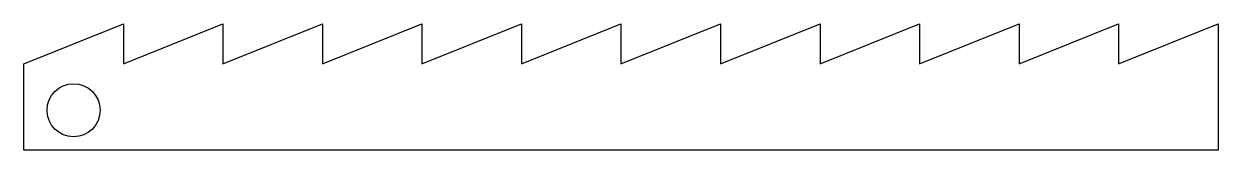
# Model space of a CAD drawing. Header units: millimetres. Extents: x 0 to 360, y 0 to 38.
import ezdxf

# ---------------------------------------------------------------- set-up
doc = ezdxf.new("R2010")
doc.units = ezdxf.units.MM

msp = doc.modelspace()

# ---------------------------------------------------------------- linework, layer by layer
at = {"layer": 'GATEN'}
msp.add_circle((15, 12), 8, dxfattribs=at)
at = {"layer": 'SNIJDEN'}
for p, q in [((0, 26), (30, 38)), ((30, 38), (30, 26)), ((30, 26), (60, 38)), ((60, 38), (60, 26)), ((60, 26), (90, 38)), ((90, 38), (90, 26)), ((90, 26), (120, 38)), ((120, 38), (120, 26)), ((120, 26), (150, 38)), ((150, 38), (150, 26)), ((150, 26), (180, 38)), ((180, 38), (180, 26)), ((180, 26), (210, 38)), ((210, 38), (210, 26)), ((210, 26), (240, 38)), ((240, 38), (240, 26)), ((240, 26), (270, 38)), ((270, 38), (270, 26)), ((270, 26), (300, 38)), ((300, 38), (300, 26)), ((300, 26), (330, 38)), ((330, 38), (330, 26)), ((330, 26), (360, 38)), ((360, 38), (360, 26)), ((0, 0), (0, 26)), ((360, 26), (360, 0)), ((360, 0), (0, 0))]:
    msp.add_line(p, q, dxfattribs=at)

doc.saveas('drawing.dxf')
